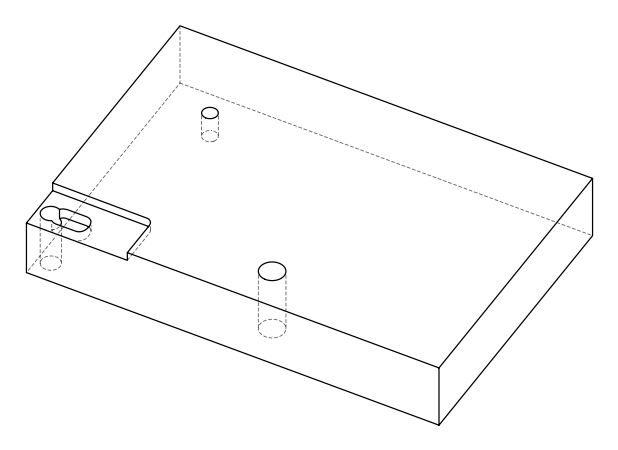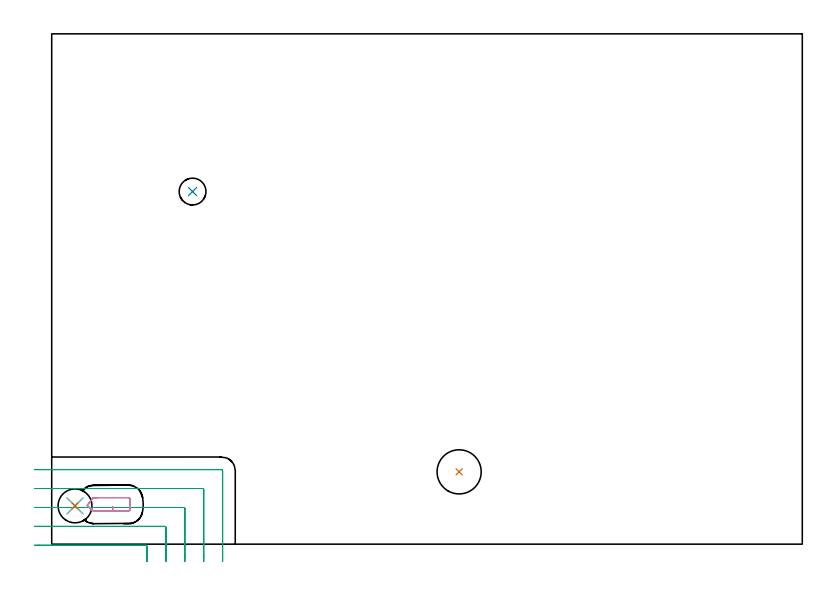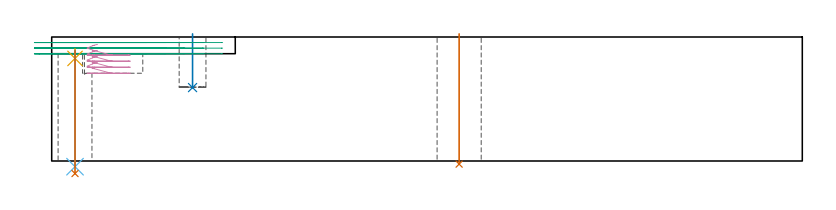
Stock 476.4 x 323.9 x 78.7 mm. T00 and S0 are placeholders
(PLAN: 7 operations, 5 tool changes, 6.4 min)
(1 INDEXABLE_INSERT_DRILL_THROUGH_HOLE_FROM_SOLID | STEP1HOLE_1 | NXT0302_027 | 0.33 min | 48405 mm3)
(2 INDEXABLE_INSERT_DRILL_BLIND_HOLE_FROM_SOLID | STEP1POCKET | NXT0302_005 | 0.14 min | 7226 mm3)
(3 MILL_CORNER_NOTCH_RECTANGULAR | CORNER_NOTCH_RECTANGULAR | UGT0201_010 | Follow Part, ap 4, ae 75% | 4.26 min | 68121 mm3)
(4 MILL_OPEN_POCKET | POCKET_OPEN | UGT0201_010 | Follow Part, ap 4, ae 75% | 1.01 min | 11680 mm3)
(5 SPOT_DRILL | STEP1HOLE | NXT0321_9005460120000 | 0.05 min | 99 mm3)
(6 DRILL_THROUGH_HOLE_INTO_CENTER | STEP1HOLE | NXT0301_087 | 0.3 min | 6485 mm3)
(7 DRILL_TO_ENLARGE_THROUGH_HOLE | STEP1HOLE | UGT0301_052 | 0.32 min | 16379 mm3)
(TOOL NXT0302_027 | Index. Insert Drill 28mm [880-D2800L32-05] | D28 PA176 FL140 Z2)
(TOOL NXT0302_005 | Index. Insert Drill 17mm [880-D1700L20-05] | D17 PA176 FL85 Z2)
(TOOL UGT0201_010 | End Mill 16 mm | D16 FL22 Z2)
(TOOL NXT0321_9005460120000 | NC Spot Drill, 142deg, 12mm, Carbide, Uncoated | D12 PA142 FL30 Z2)
(TOOL NXT0301_087 | Carbide Drill 11.6mm [860.1-1160-058A1-MM 2214] | D11.6 PA140 FL72 Z2)
(TOOL UGT0301_052 | Twist Drill 21.5 mm | D21.5 PA118 FL150 Z2)
(OP 1 INDEXABLE_INSERT_DRILL_THROUGH_HOLE_FROM_SOLID)
G17 G21 G94 G90
T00 M6
G54
G17 G0 G90 X258.6 Y45.9 S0 M3
G43 Z88.7 H1
G94 G81 G98 Z-1.989 F250. R80.7
G80
M5
M2
(OP 2 INDEXABLE_INSERT_DRILL_BLIND_HOLE_FROM_SOLID)
G17 G21 G94 G90
T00 M6
G54
G17 G0 G90 X89.4 Y223.8 S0 M3
G43 Z88.7 H1
G94 G81 G98 Z46.6 F250. R80.7
G80
M5
M2
(OP 3 MILL_CORNER_NOTCH_RECTANGULAR)
G17 G21 G94 G90
T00 M6
G54
G17 G0 G90 X60.5 Y-11. S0 M3
G43 Z88.7 H0
Z75.167
G94 G1 Y-8. F250.
Y-1.495 F500.
G3 X59.705 Y-0.7 R0.8
G1 X-7.969
X-10.969 F250.
G0 Z88.7
X72.5 Y-11.
Z75.167
G1 Y-8.
Y10.505 F500.
G3 X71.705 Y11.3 R0.8
G1 X-8.
X-11. F250.
G0 Z88.7
X84.5 Y-11.
Z75.167
G1 Y-8.
Y22.505 F500.
G3 X83.705 Y23.3 R0.8
G1 X-8.
X-11. F250.
G0 Z88.7
X96.5 Y-11.
Z75.167
G1 Y-8.
Y34.505 F500.
G3 X95.705 Y35.3 R0.8
G1 X-8.
X-11. F250.
G0 Z88.7
X108.5 Y-11.
Z75.167
G1 Y-8.
Y46.505 F500.
G3 X107.705 Y47.3 R0.8
G1 X-8.
X-11. F250.
G0 Z88.7
X60.5 Y-11.
Z71.633
G1 Y-8.
Y-1.494 F500.
G3 X59.706 Y-0.7 R0.8
G1 X-7.969
X-10.969 F250.
G0 Z88.7
X72.5 Y-11.
Z71.633
G1 Y-8.
Y10.505 F500.
G3 X71.705 Y11.3 R0.8
G1 X-8.
X-11. F250.
G0 Z88.7
X84.5 Y-11.
Z71.633
G1 Y-8.
Y22.505 F500.
G3 X83.705 Y23.3 R0.8
G1 X-8.
X-11. F250.
G0 Z88.7
X96.5 Y-11.
Z71.633
G1 Y-8.
Y34.505 F500.
G3 X95.705 Y35.3 R0.8
G1 X-8.
X-11. F250.
G0 Z88.7
X108.5 Y-11.
Z71.633
G1 Y-8.
Y46.505 F500.
G3 X107.705 Y47.3 R0.8
G1 X-8.
X-11. F250.
G0 Z88.7
X60.5 Y-11.
Z68.1
G1 Y-8.
Y-1.494 F500.
G3 X59.706 Y-0.7 R0.8
G1 X-7.969
X-10.969 F250.
G0 Z88.7
X72.5 Y-11.
Z68.1
G1 Y-8.
Y10.505 F500.
G3 X71.705 Y11.3 R0.8
G1 X-8.
X-11. F250.
G0 Z88.7
X84.5 Y-11.
Z68.1
G1 Y-8.
Y22.505 F500.
G3 X83.705 Y23.3 R0.8
G1 X-8.
X-11. F250.
G0 Z88.7
X96.5 Y-11.
Z68.1
G1 Y-8.
Y34.505 F500.
G3 X95.705 Y35.3 R0.8
G1 X-8.
X-11. F250.
G0 Z88.7
X108.5 Y-11.
Z68.1
G1 Y-8.
Y46.505 F500.
G3 X107.705 Y47.3 R0.8
G1 X-8.
X-11. F250.
G0 Z88.7
M5
M2
(OP 4 MILL_OPEN_POCKET)
G17 G21 G94 G90
T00 M6
G54
G17 G0 G90 X29.055 Y29.5 S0 M3
G43 Z88.7 H0
Z74.033
G94 G1 X26.9 Z73.456 F250.
X26.745 Z73.414
X26.366 Y29.386 Z73.308
X26.044 Y29.155 Z73.202
X25.949 Y29.032 Z73.161
X22.492 Y24.542 Z71.642
X26.099 Y21.307 Z70.344
X26.214 Y21.203 Z70.302
X26.467 Y21.07 Z70.225
X26.745 Y21. Z70.149
X26.9 Z70.107
X37.75 Z67.2
X48.6 F500.
G3 X49.8 Y22.2 R1.2
G1 Y28.3
G3 X48.6 Y29.5 R1.2
G1 X26.9
G3 X25.949 Y29.032 R1.2
G1 X22.492 Y24.542
X26.099 Y21.307
G3 X26.9 Y21. R1.2
G1 X37.75
X38.75
Y24. F250.
G0 X29.055 Y29.5 Z70.2
G1 X26.9 Z69.623
X26.745 Z69.581
X26.366 Y29.386 Z69.475
X26.044 Y29.155 Z69.369
X25.949 Y29.032 Z69.327
X22.492 Y24.542 Z67.809
X26.099 Y21.307 Z66.51
X26.214 Y21.203 Z66.469
X26.467 Y21.07 Z66.392
X26.745 Y21. Z66.315
X26.9 Z66.274
X37.75 Z63.367
X48.6 F500.
G3 X49.8 Y22.2 R1.2
G1 Y28.3
G3 X48.6 Y29.5 R1.2
G1 X26.9
G3 X25.949 Y29.032 R1.2
G1 X22.492 Y24.542
X26.099 Y21.307
G3 X26.9 Y21. R1.2
G1 X37.75
X38.75
Y24. F250.
G0 X29.055 Y29.5 Z66.367
G1 X26.9 Z65.789
X26.745 Z65.748
X26.366 Y29.386 Z65.642
X26.044 Y29.155 Z65.535
X25.949 Y29.032 Z65.494
X22.492 Y24.542 Z63.975
X26.099 Y21.307 Z62.677
X26.214 Y21.203 Z62.635
X26.467 Y21.07 Z62.559
X26.745 Y21. Z62.482
X26.9 Z62.441
X37.75 Z59.533
X48.6 F500.
G3 X49.8 Y22.2 R1.2
G1 Y28.3
G3 X48.6 Y29.5 R1.2
G1 X26.9
G3 X25.949 Y29.032 R1.2
G1 X22.492 Y24.542
X26.099 Y21.307
G3 X26.9 Y21. R1.2
G1 X37.75
X38.75
Y24. F250.
G0 X29.055 Y29.5 Z62.533
G1 X26.9 Z61.956
X26.745 Z61.914
X26.366 Y29.386 Z61.808
X26.044 Y29.155 Z61.702
X25.949 Y29.032 Z61.661
X22.492 Y24.542 Z60.142
X26.099 Y21.307 Z58.844
X26.214 Y21.203 Z58.802
X26.467 Y21.07 Z58.725
X26.745 Y21. Z58.649
X26.9 Z58.607
X37.75 Z55.7
X48.6 F500.
G3 X49.8 Y22.2 R1.2
G1 Y28.3
G3 X48.6 Y29.5 R1.2
G1 X26.9
G3 X25.949 Y29.032 R1.2
G1 X22.492 Y24.542
X26.099 Y21.307
G3 X26.9 Y21. R1.2
G1 X37.75
X38.75
Y24. F250.
G0 Z88.7
M5
M2
(OP 5 SPOT_DRILL)
G17 G21 G94 G90
T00 M6
G54
G17 G0 G90 X14.8 Y24.3 S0 M3
G43 Z88.7 H0
G94 G81 G98 Z65.1 F250. R71.1
G80
M5
M2
(OP 6 DRILL_THROUGH_HOLE_INTO_CENTER)
G17 G21 G94 G90
T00 M6
G54
G17 G0 G90 X14.8 Y24.3 S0 M3
G43 Z88.7 H1
G94 G73 G98 Z-3.611 F250. Q10.244 R70.1
G80
M5
M2
(OP 7 DRILL_TO_ENLARGE_THROUGH_HOLE)
G17 G21 G94 G90
T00 M6
G54
G17 G0 G90 X14.8 Y24.3 S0 M3
G43 Z88.7 H0
G94 G73 G98 Z-7.959 F250. Q19.015 R70.1
G80
M5
M2
